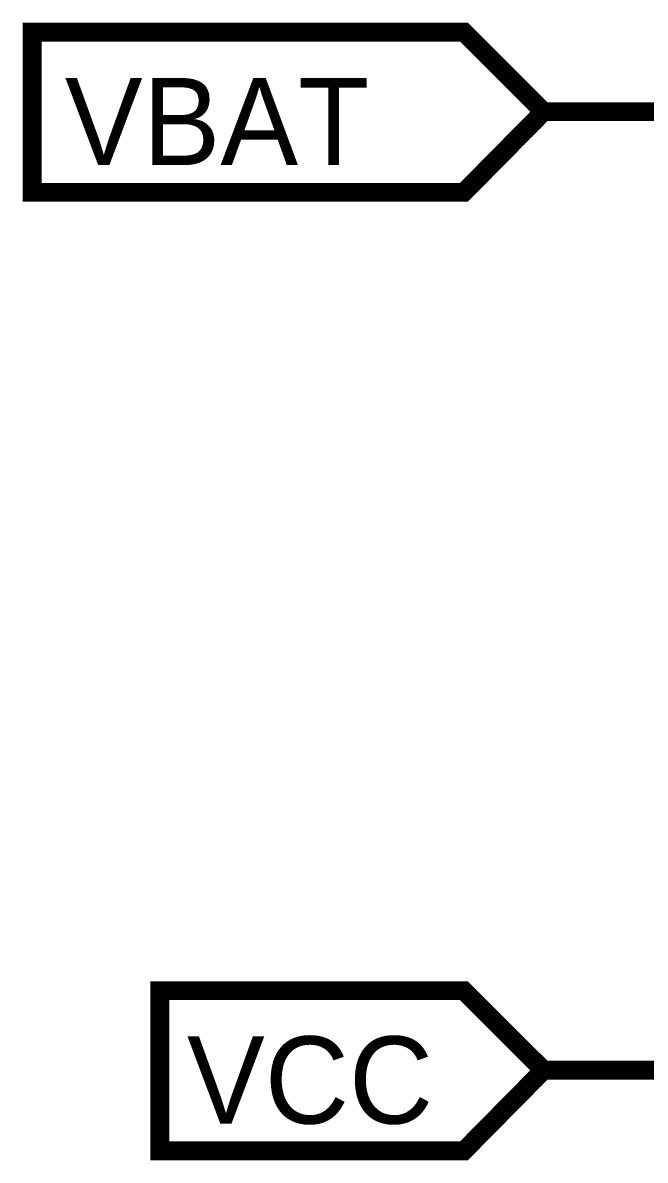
# Model space of a CAD drawing. Header units: millimetres. Extents: x 0 to 11.5, y 0 to 7.6.
# Drawn here: x 4.174 to 4.564, y 4.393 to 5.105 of the extents above; entities that cross this region are included whole.
import ezdxf

# ---------------------------------------------------------------- set-up
doc = ezdxf.new("R2010")
doc.units = ezdxf.units.MM
doc.header["$MEASUREMENT"] = 0
doc.layers.add('Sheet', color=255, linetype='Continuous')

msp = doc.modelspace()

# ---------------------------------------------------------------- linework, layer by layer
at = {"layer": 'Sheet'}
for points, const_width in [([(4.18021, 4.99874), (4.18021, 5.09892), (4.45025, 5.09892), (4.50003, 5.04918), (4.45025, 4.99874), (4.18021, 4.99874)], 0.0118), ([(4.18021, 4.99874), (4.18021, 5.09892), (4.45025, 5.09892), (4.50003, 5.04918), (4.45025, 4.99874), (4.18021, 4.99874)], 0.0039), ([(4.25999, 4.39903), (4.25999, 4.49921), (4.45025, 4.49921), (4.50003, 4.44946), (4.45025, 4.39903), (4.25999, 4.39903)], 0.0118), ([(4.25999, 4.39903), (4.25999, 4.49921), (4.45025, 4.49921), (4.50003, 4.44946), (4.45025, 4.39903), (4.25999, 4.39903)], 0.0039)]:
    msp.add_lwpolyline(points, close=True, dxfattribs=dict(at, const_width=const_width))
at = {"layer": 'Sheet', "const_width": 0.0118}
for points in [[(4.50003, 5.04918), (4.60027, 5.04918)], [(4.60027, 4.84882), (4.60027, 4.74932), (4.60027, 4.64914), (4.60027, 4.44946), (4.50003, 4.44946)]]:
    msp.add_lwpolyline(points, dxfattribs=at)

# ---------------------------------------------------------------- texts
at = {"layer": 'Sheet'}
for s, p in [('VBAT', (4.20066, 5.01578)), ('VCC', (4.27704, 4.41607))]:
    msp.add_text(s, height=0.054519, dxfattribs=at).set_placement(p)

doc.saveas('drawing.dxf')
